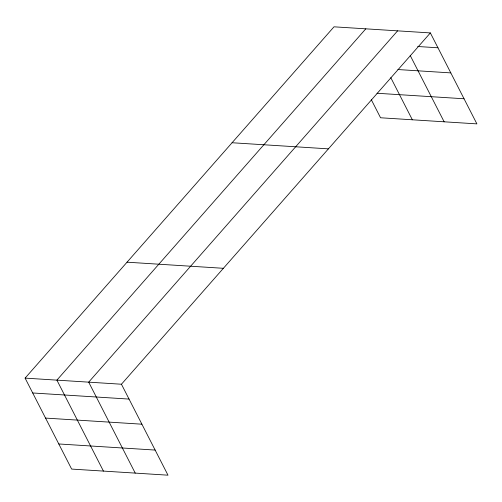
<?xml version="1.0" encoding="UTF-8"?>
<svg xmlns="http://www.w3.org/2000/svg" width="502" height="502" viewBox="0 0 502 502"><rect width="100%" height="100%" fill="white"/><g stroke="black" fill="none" stroke-linecap="round" stroke-linejoin="round"><path stroke-width="0.75" d="M25.1 378.119L121.446 384.231L167.994 475.181L71.642 469.075L25.1 378.119L334.006 26.819L430.358 32.925L476.9 123.881L380.554 117.769L371.273 99.634M365.801 28.834L56.895 380.133L103.437 471.089M397.597 30.848L88.691 382.147L135.233 473.104M121.446 384.231L430.358 32.925M417.683 46.498L437.957 47.784M397.891 69.54L450.809 72.897M377.008 93.253L464.049 98.768M232.068 142.744L328.415 148.856M127.037 262.188L223.39 268.3M32.705 392.972L129.052 399.084M45.55 418.084L141.903 424.196M58.79 443.963L155.143 450.068M410.197 55.471L444.144 121.804M390.788 77.653L412.349 119.79"/></g></svg>
